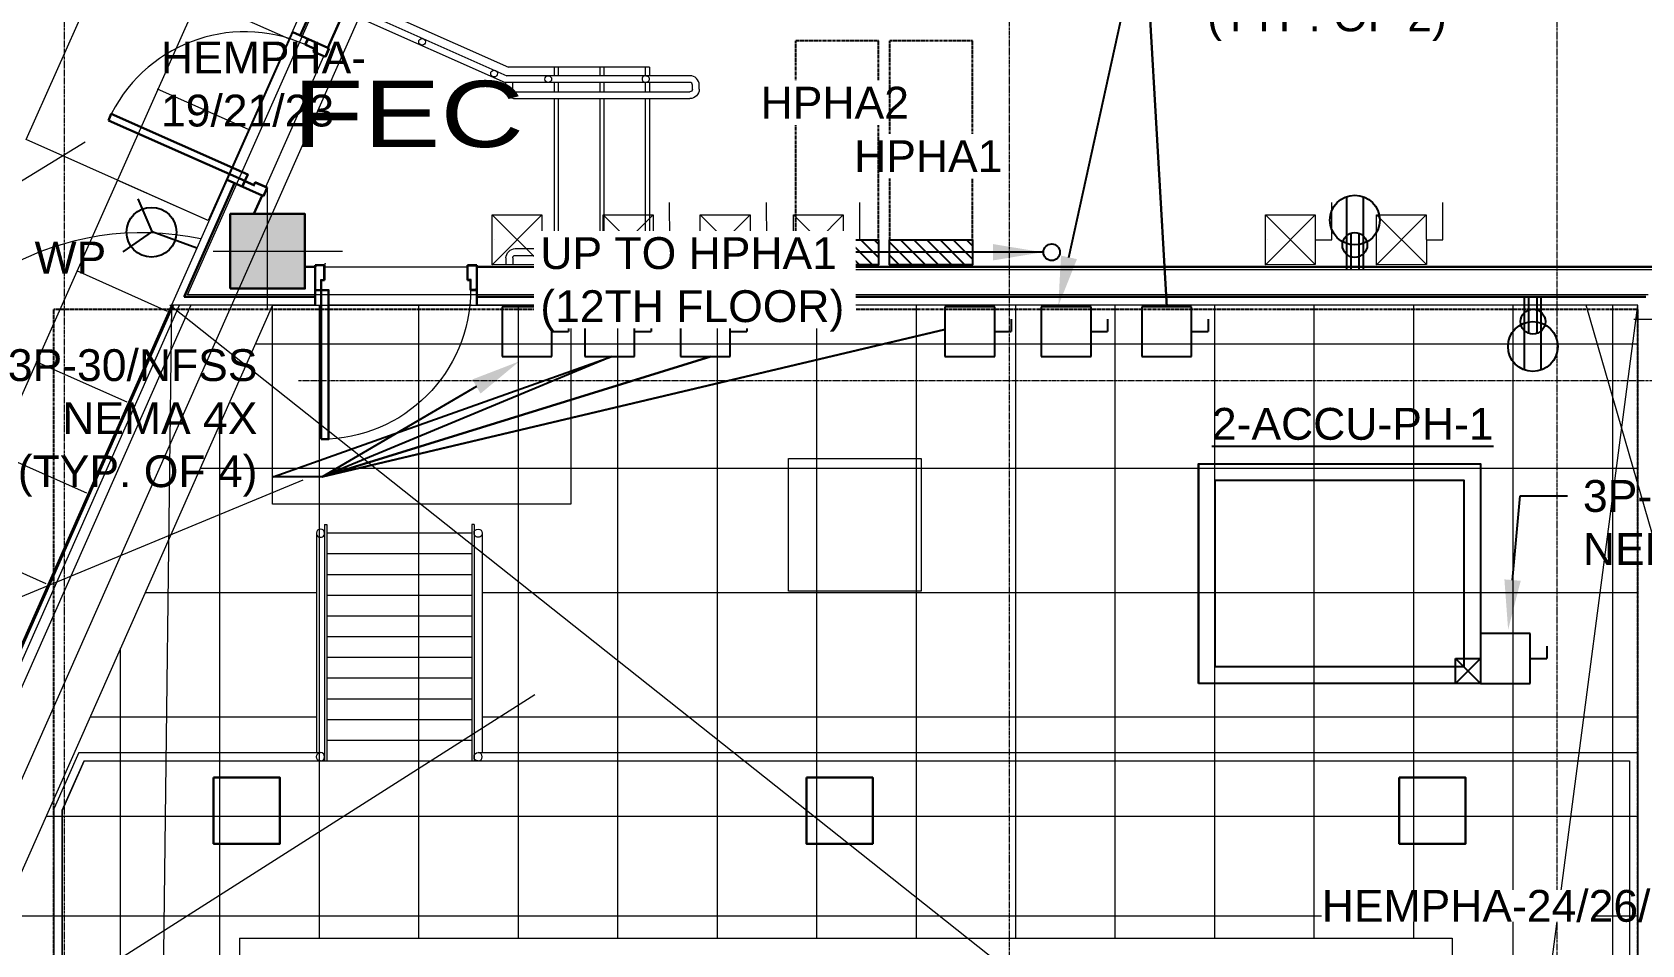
# Model space of a CAD drawing. Header units: inches. Extents: x -40190 to 0, y -3216 to 2257.
# Drawn here: x -23948.7 to -23560.4, y 531 to 751.2 of the extents above; entities that cross this region are included whole.
import ezdxf
from ezdxf import colors
from ezdxf.entities.mleader import LeaderData, LeaderLine
from ezdxf.enums import TextEntityAlignment as Align
from ezdxf.math import Vec2, Vec3

# ---------------------------------------------------------------- set-up
doc = ezdxf.new("R2010")
doc.units = ezdxf.units.IN
doc.header["$LTSCALE"] = 0.5
doc.header["$MEASUREMENT"] = 0
for name, pattern in [('A113$0$CENTER', [2, 1.25, -0.25, 0.25, -0.25]), ('DASHED2', [0.375, 0.25, -0.125]), ('HIDDEN', [0.375, 0.25, -0.125]), ('HIDDEN2', [0.1875, 0.125, -0.0625])]:
    doc.linetypes.add(name, pattern=pattern)
for name, color, linetype in [('A113$0$A roof pave', 8, 'Continuous'), ('A113$0$A-ANNO-PATT-13-14', 8, 'Continuous'), ('A113$0$A-ANNO-TEXT', 8, 'Continuous'), ('A113$0$A-COLS-COL13X', 8, 'Continuous'), ('A113$0$A-COLS-COLS13-14', 8, 'Continuous'), ('A113$0$A-DOOR', 8, 'Continuous'), ('A113$0$A-DOOR-FRAM', 8, 'Continuous'), ('A113$0$A-FLOOR-THRSHD', 8, 'Continuous'), ('A113$0$A-FLOR-CATWALK', 8, 'Continuous'), ('A113$0$A-FLOR-CURB', 8, 'Continuous'), ('A113$0$A-FLOR-HRAL', 8, 'Continuous'), ('A113$0$A-FLOR-STRS', 8, 'Continuous'), ('A113$0$A-GRID-GRD13-14', 8, 'Continuous'), ('A113$0$A-GRID-GRDP0-15', 8, 'Continuous'), ('A113$0$A-WALL-FULL-EXTR', 8, 'Continuous'), ('A113$0$A-WALL-FULL-INTR', 8, 'Continuous'), ('A113$0$bp113 - A-ROOF-CRTS', 8, 'Continuous'), ('A113$0$E-PANEL', 8, 'Continuous'), ('A113$0$Level 21', 8, 'Continuous'), ('A113$0$Level 32', 8, 'Continuous'), ('A113$0$M-CONC-PAD', 8, 'Continuous'), ('A113$0$S-BEAM-BELOW', 8, 'Continuous'), ('E-Anno-Keyn', 72, 'Continuous'), ('E-Anno-Note', 6, 'Continuous'), ('E-CNDT', 30, 'Continuous'), ('E-POWR-CLRN', 1, 'DASHED2'), ('E-Powr-Devc', 233, 'Continuous'), ('E-Powr-Devc @ 48', 233, 'Continuous'), ('E-Powr-Devc @ 96', 233, 'Continuous'), ('E-Powr-Eqpm', 234, 'Continuous'), ('E-POWR-Panl', 233, 'Continuous'), ('EPOWER', 7, 'Continuous'), ('G-Anno', 6, 'Continuous'), ('G-TEXT', 6, 'Continuous'), ('M-HVAC-clrn', 1, 'HIDDEN2'), ('M-HVAC-Eqpm-AHU', 94, 'Continuous'), ('M-HVAC-pad', 1, 'Continuous'), ('XREF', 7, 'Continuous')]:
    doc.layers.add(name, color=color, linetype=linetype)
doc.styles.add('A113$0$style-Arial', font='arial.ttf')
doc.styles.add('M08', font='arial.ttf', dxfattribs={"height": 7.68})
doc.styles.add('MAMEP ANNO', font='arial.ttf', dxfattribs={"height": 0.101562})
doc.styles.get("Standard").update_dxf_attribs({"font": 'simplex.shx'})
doc.dimstyles.get("Standard").update_dxf_attribs({"dimtxt": 0.18, "dimasz": 0.125, "dimexe": 0.18, "dimexo": 0.0625, "dimgap": 0.09, "dimtad": 0, "dimtih": 1, "dimtoh": 1, "dimdec": 4, "dimzin": 0, "dimdsep": 46, "dimtxsty": 'Standard', "dimcen": 0.09, "dimadec": 0, "dimazin": 0, "dimtfac": 1, "dimtdec": 4, "dimtofl": 0, "dimtmove": 0, "dimatfit": 3, "dimfxl": 1, "dimtolj": 1, "dimtzin": 0, "dimarcsym": 0})

# ---------------------------------------------------------------- blocks, each defined once
blk = doc.blocks.new('277panel')
at = {"layer": 'E-POWR-Panl', "linetype": 'Continuous', "lineweight": -3}
h = blk.add_hatch(dxfattribs=at)
h.set_pattern_fill('ANSI31', color=233, scale=18, angle=90, style=0)
h.set_pattern_definition([(135, (-1902.8928, -2966.1018), (-1.5909903, -1.5909903), [])])
h.paths.add_polyline_path([(6, -8), (6, 12), (0, 12), (0, -8)])
at = {"layer": 'E-POWR-Panl', "color": 233, "linetype": 'Continuous', "lineweight": -3}
blk.add_lwpolyline([(6, -8), (6, 12), (0, 12), (0, -8)], close=True, dxfattribs=at)
blk = doc.blocks.new('PWR-SafetySwitch')
for p, q in [((0, 12), (0, 0)), ((12, 12), (0, 12)), ((12, 0), (12, 12)), ((16, 9), (16, 6)), ((12, 6), (16, 6)), ((0, 0), (12, 0))]:
    blk.add_line(p, q)
blk = doc.blocks.new('RESPECIAL')
at = {"layer": 'EPOWER'}
for q in [(4.48, 8.32, 18), (-11.97, 1.27, 18), (5.37, -5, 18)]:
    blk.add_line((-0.46, 1.27, 18), q, dxfattribs=at)
blk.add_circle((-0.38, 1.49, 18), 6, dxfattribs=at)
blk = doc.blocks.new('A113$0$36D478_14')
at = {"layer": 'A113$0$A-DOOR', "linetype": 'Continuous', "lineweight": 0}
blk.add_arc((-4.45, 2.91), 36, 66.0545, 156.0545, dxfattribs=at)
at = {"layer": 'A113$0$A-DOOR', "linetype": 'Continuous', "lineweight": 30}
blk.add_3dface([(-37.35, 17.52), (-36.64, 19.12), (-3.74, 4.51), (-4.45, 2.91)], dxfattribs=at)
at = {"layer": 'A113$0$A-DOOR-FRAM', "linetype": 'Continuous', "lineweight": 30}
for p, q in [((10.77, 37.18), (10.16, 35.81)), ((10.16, 35.81), (12.37, 34.83)), ((10.77, 37.18), (11.11, 37.03)), ((15.91, 34.9), (15.57, 35.05)), ((12.37, 34.83), (12.07, 34.14)), ((12.07, 34.14), (15, 32.84)), ((15, 32.84), (15.91, 34.9)), ((-5.06, 1.54), (-4.45, 2.91)), ((-5.06, 1.54), (-4.72, 1.39)), ((-4.45, 2.91), (-2.24, 1.93)), ((-2.24, 1.93), (-1.93, 2.61)), ((-1.93, 2.61), (0.99, 1.31)), ((0.99, 1.31), (0.08, -0.74)), ((0.08, -0.74), (-0.26, -0.59))]:
    blk.add_line(p, q, dxfattribs=at)
at = {"layer": 'A113$0$A-DOOR-FRAM', "linetype": 'Continuous', "lineweight": 13}
for p, q in [((10.84, 36.99), (10.36, 35.89)), ((10.36, 35.89), (12.57, 34.91)), ((10.84, 36.99), (11.05, 36.89)), ((11.11, 37.03), (11.05, 36.89)), ((15.51, 34.92), (15.57, 35.05)), ((12.57, 34.91), (12.27, 34.22)), ((12.27, 34.22), (14.92, 33.04)), ((14.92, 33.04), (15.71, 34.82)), ((15.71, 34.82), (15.51, 34.92)), ((-4.86, 1.61), (-4.38, 2.71)), ((-4.86, 1.61), (-4.66, 1.52)), ((-4.72, 1.39), (-4.66, 1.52)), ((-4.38, 2.71), (-2.16, 1.73)), ((-2.16, 1.73), (-1.86, 2.42)), ((-1.86, 2.42), (0.8, 1.24)), ((0.8, 1.24), (0, -0.55)), ((-0.2, -0.46), (-0.26, -0.59)), ((0, -0.55), (-0.2, -0.46))]:
    blk.add_line(p, q, dxfattribs=at)
blk = doc.blocks.new('*U583')
at = {"layer": 'A113$0$E-PANEL', "linetype": 'Continuous', "lineweight": 13, "flags": 128}
for points in [[(-8.01, 4.48), (3.99, 4.51)], [(-7.98, -7.52), (-8.01, 4.48)], [(3.99, 4.51), (4.02, -7.49)], [(-7.49, -1.52), (-7.49, -1.52)], [(4.02, -7.49), (-7.98, -7.52)]]:
    blk.add_lwpolyline(points, dxfattribs=at)
at = {"layer": 'A113$0$E-PANEL', "linetype": 'Continuous', "lineweight": 0, "flags": 128}
for points in [[(-8.01, 4.48), (4.02, -7.49)], [(-7.98, -7.52), (3.99, 4.51)], [(8.01, -1.48), (7.98, 7.52)], [(4.01, -1.49), (8.01, -1.48)]]:
    blk.add_lwpolyline(points, dxfattribs=at)
blk = doc.blocks.new('A113$0$36D478_23')
at = {"layer": 'A113$0$A-DOOR', "linetype": 'Continuous', "lineweight": 0, "extrusion": (0, 0, -1)}
blk.add_arc((-0.85, -5.63), 36, 180, 270, dxfattribs=at)
at = {"layer": 'A113$0$A-DOOR', "linetype": 'Continuous', "lineweight": 30}
blk.add_3dface([(0.85, -41.63), (2.6, -41.63), (2.6, -5.63), (0.85, -5.63)], dxfattribs=at)
at = {"layer": 'A113$0$A-DOOR-FRAM', "linetype": 'Continuous', "lineweight": 30}
for p, q in [((1.6, 0.37), (-0.65, 0.37)), ((-0.65, 0.37), (-0.65, 0)), ((1.6, -3.2), (1.6, 0.37)), ((36.1, 0.37), (38.35, 0.37)), ((36.1, -3.2), (36.1, 0.37)), ((38.35, 0.37), (38.35, 0)), ((0.85, -5.63), (0.85, -3.2)), ((0.85, -3.2), (1.6, -3.2)), ((36.85, -3.2), (36.1, -3.2)), ((36.85, -5.63), (36.85, -3.2)), ((-0.65, -5.63), (-0.65, -5.25)), ((-0.65, -5.63), (0.85, -5.63)), ((38.35, -5.63), (36.85, -5.63)), ((38.35, -5.63), (38.35, -5.25))]:
    blk.add_line(p, q, dxfattribs=at)
at = {"layer": 'A113$0$A-DOOR-FRAM', "linetype": 'Continuous', "lineweight": 13}
for p, q in [((1.45, 0.22), (-0.5, 0.22)), ((-0.5, 0.22), (-0.5, 0)), ((1.45, -3.05), (1.45, 0.22)), ((36.25, -3.05), (36.25, 0.22)), ((36.25, 0.22), (38.2, 0.22)), ((38.2, 0.22), (38.2, 0)), ((-0.5, 0), (-0.65, 0)), ((0.7, -5.48), (0.7, -3.05)), ((0.7, -3.05), (1.45, -3.05)), ((37, -3.05), (36.25, -3.05)), ((37, -5.48), (37, -3.05)), ((38.2, 0), (38.35, 0)), ((-0.65, -5.25), (-0.5, -5.25)), ((-0.5, -5.48), (-0.5, -5.25)), ((-0.5, -5.48), (0.7, -5.48)), ((38.2, -5.48), (37, -5.48)), ((38.35, -5.25), (38.2, -5.25)), ((38.2, -5.48), (38.2, -5.25))]:
    blk.add_line(p, q, dxfattribs=at)
blk = doc.blocks.new('A113')
at = {"layer": 'A113$0$A roof pave', "lineweight": 13}
blk.add_line((-24123.2279, 276.9171, -2660.425), (-23762.4541, 1088.2712, -2660.425), dxfattribs=at)
at = {"layer": 'A113$0$A roof pave', "lineweight": 0}
for p, q in [((-23886.8345, 749.6434, -2660.425), (-23908.7624, 759.3987, -2660.425)), ((-23896.5898, 727.7155, -2660.425), (-23918.5177, 737.4708, -2660.425)), ((-23906.3451, 705.7876, -2660.425), (-23928.273, 715.5429, -2660.425)), ((-23916.1004, 683.8596, -2660.425), (-23938.0284, 693.615, -2660.425)), ((-23879.4983, 532.6259, -2660.425), (-23879.4983, 685.3759, -2660.425)), ((-23855.4983, 532.6259, -2660.425), (-23855.4983, 685.3759, -2660.425)), ((-23831.4983, 532.6259, -2660.425), (-23831.4983, 685.3759, -2660.425)), ((-23807.4983, 532.6259, -2660.425), (-23807.4983, 685.3759, -2660.425)), ((-23783.4983, 532.6259, -2660.425), (-23783.4983, 685.3759, -2660.425)), ((-23759.4983, 532.6259, -2660.425), (-23759.4983, 685.3759, -2660.425)), ((-23735.4983, 532.6259, -2660.425), (-23735.4983, 685.3759, -2660.425)), ((-23711.4983, 532.6259, -2660.425), (-23711.4983, 685.3759, -2660.425)), ((-23687.4983, 532.6259, -2660.425), (-23687.4983, 685.3759, -2660.425)), ((-23663.4983, 532.6259, -2660.425), (-23663.4983, 685.3759, -2660.425)), ((-23639.4983, 532.6259, -2660.425), (-23639.4983, 685.3759, -2660.425)), ((-23615.4983, 532.6259, -2660.425), (-23615.4983, 685.3759, -2660.425)), ((-23591.4983, 411.5235, -2660.425), (-23591.4983, 685.3759, -2660.425)), ((-23567.4983, 435.5451, -2660.425), (-23567.4983, 685.3759, -2660.425)), ((-23561.4983, 675.9412, -2660.425), (-23895.0184, 675.9412, -2660.425)), ((-23925.8558, 661.9317, -2660.425), (-23947.7837, 671.687, -2660.425)), ((-23903.4983, 225.9291, -2660.425), (-23903.4983, 656.7895, -2660.425)), ((-23935.6111, 640.0038, -2660.425), (-23957.539, 649.7591, -2660.425)), ((-23561.4983, 645.9412, -2660.425), (-23908.3017, 645.9412, -2660.425)), ((-23945.3664, 618.0759, -2660.425), (-23967.2943, 627.8312, -2660.425)), ((-23880.2271, 615.9412, -2660.425), (-23921.585, 615.9412, -2660.425)), ((-23561.4983, 615.9412, -2660.425), (-23840.1968, 615.9412, -2660.425)), ((-23927.4983, 225.9412, -2660.425), (-23927.4983, 602.5861, -2660.425)), ((-23880.2271, 585.9412, -2660.425), (-23934.8683, 585.9412, -2660.425)), ((-23561.4983, 585.9412, -2660.425), (-23840.1968, 585.9412, -2660.425)), ((-23561.4983, 561.9412, -2660.425), (-23945.4949, 561.9412, -2660.425)), ((-23561.4983, 537.9412, -2660.425), (-23956.1215, 537.9412, -2660.425))]:
    blk.add_line(p, q, dxfattribs=at)
at = {"layer": 'A113$0$A-ANNO-PATT-13-14', "lineweight": 0, "extrusion": (0, 0, -1)}
blk.add_solid([(23882.9936, 689.3759, 4909.5523), (23882.9936, 707.3759, 4909.5523), (23900.9936, 689.3759, 4909.5523), (23900.9936, 707.3759, 4909.5523)], dxfattribs=at)
at = {"layer": 'A113$0$A-ANNO-TEXT', "lineweight": 0}
for p, q in [((-23472.126, 333.3054), (-23915.5358, 685.3759)), ((-24455.8634, 405.8801), (-23883.392, 643.2295))]:
    blk.add_line(p, q, dxfattribs=at)
at = {"layer": 'A113$0$A-ANNO-TEXT', "lineweight": 0, "flags": 128}
for points in [[(-24773.8061, 405.8801), (-24455.8634, 405.8801), (-23936.0045, 724.7717)], [(-23382.2521, 333.3054), (-23472.126, 333.3054), (-23573.9437, 685.3759)], [(-24120.63, 429.6696), (-24081.6975, 429.6696), (-23827.5545, 591.4178)]]:
    blk.add_lwpolyline(points, dxfattribs=at)
at = {"layer": 'A113$0$A-ANNO-TEXT', "lineweight": 0, "extrusion": (0, 0, -1)}
blk.add_ellipse((-23922.2517, 635.3269), major_axis=(42.9116, 52.23), ratio=0.99985657, start_param=4.37556691, end_param=5.80617284, dxfattribs=at)
at = {"layer": 'A113$0$A-COLS-COL13X', "lineweight": 30}
for points in [[(-23904.9983, 571.3759, -4909.5523), (-23888.9983, 571.3759, -4909.5523), (-23888.9983, 555.3759, -4909.5523), (-23904.9983, 555.3759, -4909.5523)], [(-23761.9984, 571.3759, -4909.5523), (-23745.9984, 571.3759, -4909.5523), (-23745.9984, 555.3759, -4909.5523), (-23761.9984, 555.3759, -4909.5523)], [(-23618.9985, 571.3759, -4909.5523), (-23602.9985, 571.3759, -4909.5523), (-23602.9985, 555.3759, -4909.5523), (-23618.9985, 555.3759, -4909.5523)]]:
    blk.add_3dface(points, dxfattribs=at)
at = {"layer": 'A113$0$A-COLS-COLS13-14', "lineweight": 0}
for p, q in [((-23891.9936, 684.4256, -4909.5523), (-23891.9936, 713.7841, -4909.5523)), ((-23905.1049, 698.3759, -4909.5523), (-23873.9542, 698.3759, -4909.5523)), ((-23562.4487, 682.0009, -4909.5523), (-23531.298, 682.0009, -4909.5523))]:
    blk.add_line(p, q, dxfattribs=at)
at = {"layer": 'A113$0$A-COLS-COLS13-14', "lineweight": 30}
blk.add_3dface([(-23900.9936, 689.3759, -4909.5523), (-23900.9936, 707.3759, -4909.5523), (-23882.9936, 707.3759, -4909.5523), (-23882.9936, 689.3759, -4909.5523)], dxfattribs=at)
at = {"layer": 'A113$0$A-FLOOR-THRSHD', "lineweight": 0}
for p, q in [((-23885.9201, 751.2354, 1992.7541), (-23901.7558, 715.5766, 1992.7541)), ((-23892.395, 713.8813, 1992.7541), (-23878.393, 745.4111, 1992.7541)), ((-23878.278, 694.6259, 1992.7541), (-23843.779, 694.6259, 1992.7541)), ((-23842.8279, 685.3761, 1992.7541), (-23877.3269, 685.3761, 1992.7541))]:
    blk.add_line(p, q, dxfattribs=at)
blk.add_point((-23878.077, 695.3283, 1992.7541), dxfattribs=at)
at = {"layer": 'A113$0$A-FLOOR-THRSHD', "lineweight": 13}
for points in [[(-23950.2009, 725.2982, 1992.7541), (-23920.935, 791.082, 1992.7541), (-23877.0791, 771.5713, 1992.7541), (-23906.3451, 705.7876, 1992.7541)], [(-23890.8166, 685.3759, 1992.7541), (-23818.8166, 685.3759, 1992.7541), (-23818.8166, 637.3759, 1992.7541), (-23890.8166, 637.3759, 1992.7541)]]:
    blk.add_3dface(points, dxfattribs=at)
at = {"layer": 'A113$0$A-FLOR-CATWALK', "lineweight": 13}
for p, q in [((-23880.2271, 630.3429, 1992.7541), (-23880.2271, 577.3759, 1992.7541)), ((-23878.2271, 632.4003, 1992.7541), (-23878.2271, 575.4003, 1992.7541)), ((-23878.226, 632.4003, 1992.7541), (-23877.726, 632.4003, 1992.7541)), ((-23877.7271, 632.4003, 1992.7541), (-23877.7271, 575.4003, 1992.7541)), ((-23877.7229, 630.4003, 1992.7541), (-23842.6988, 630.3976, 1992.7541)), ((-23842.6968, 632.4003, 1992.7541), (-23842.6968, 575.4003, 1992.7541)), ((-23842.1964, 632.4003, 1992.7541), (-23842.6964, 632.4003, 1992.7541)), ((-23842.1968, 632.4003, 1992.7541), (-23842.1968, 575.4003, 1992.7541)), ((-23840.1968, 630.3429, 1992.7541), (-23840.1968, 577.3759, 1992.7541)), ((-23877.7233, 625.4003, 1992.7541), (-23842.6991, 625.3976, 1992.7541)), ((-23877.7236, 620.4003, 1992.7541), (-23842.6995, 620.3976, 1992.7541)), ((-23877.724, 615.4003, 1992.7541), (-23842.6999, 615.3976, 1992.7541)), ((-23877.7244, 610.4003, 1992.7541), (-23842.7003, 610.3976, 1992.7541)), ((-23877.7248, 605.4003, 1992.7541), (-23842.7007, 605.3976, 1992.7541)), ((-23877.7252, 600.4003, 1992.7541), (-23842.7011, 600.3976, 1992.7541)), ((-23877.7256, 595.4003, 1992.7541), (-23842.7015, 595.3976, 1992.7541)), ((-23877.726, 590.4003, 1992.7541), (-23842.7019, 590.3976, 1992.7541)), ((-23877.7264, 585.4003, 1992.7541), (-23842.7022, 585.3976, 1992.7541)), ((-23877.7267, 580.4003, 1992.7541), (-23842.7026, 580.3976, 1992.7541)), ((-23937.5507, 577.3759, 1992.7541), (-23943.4983, 563.9456, 1992.7541)), ((-23936.2363, 575.4048, 1992.7541), (-23941.4888, 563.5441, 1992.7541)), ((-23877.7271, 575.4003, 1992.7541), (-23842.703, 575.3976, 1992.7541))]:
    blk.add_line(p, q, dxfattribs=at)
at = {"layer": 'A113$0$A-FLOR-CATWALK', "lineweight": 13, "elevation": 1992.7541, "flags": 128}
for points in [[(-23841.203, 577.3759), (-23561.4983, 577.3759), (-23561.4983, 227.9), (-23943.4983, 227.9), (-23943.4983, 563.9456)], [(-23936.2363, 575.4048), (-23842.203, 575.3975), (-23563.4983, 575.3759), (-23563.4983, 229.9), (-23941.4983, 229.9), (-23941.4888, 563.5441)], [(-23937.5507, 577.3759), (-23879.2271, 577.3759)]]:
    blk.add_lwpolyline(points, dxfattribs=at)
at = {"layer": 'A113$0$A-FLOR-CATWALK', "lineweight": 13}
for centre, start, end in [((-23879.226, 630.3428, 1992.7541), 0, 179.991119), ((-23879.2271, 576.3759, 1992.7541), 270, 90)]:
    blk.add_arc(centre, 1, start, end, dxfattribs=at)
at = {"layer": 'A113$0$A-FLOR-CATWALK', "lineweight": 0}
for centre, start, end in [((-23879.226, 630.3428, 1992.7541), 179.991119, 0), ((-23841.1968, 576.3759, 1992.7541), 270, 90)]:
    blk.add_arc(centre, 1, start, end, dxfattribs=at)
at = {"layer": 'A113$0$A-FLOR-CATWALK', "lineweight": 13, "extrusion": (0, 0, -1)}
for centre, start, end in [((23841.1964, 630.3428, -1992.7541), 0, 179.991119), ((23841.1968, 576.3759, -1992.7541), 270, 90)]:
    blk.add_arc(centre, 1, start, end, dxfattribs=at)
at = {"layer": 'A113$0$A-FLOR-CATWALK', "lineweight": 0, "extrusion": (0, 0, -1)}
for centre, start, end in [((23841.1964, 630.3428, -1992.7541), 179.991119, 0), ((23879.2271, 576.3759, -1992.7541), 270, 90)]:
    blk.add_arc(centre, 1, start, end, dxfattribs=at)
at = {"layer": 'A113$0$A-FLOR-CURB', "lineweight": 0}
for p, q in [((-23911.3348, 687.8759, 1992.7541), (-23798.8075, 941.149, 1992.7541)), ((-23552.9983, 693.8759, 1992.7541), (-23822.8823, 693.8759, 1992.7541)), ((-23558.9983, 687.8759, 1992.7541), (-23911.3348, 687.8759, 1992.7541))]:
    blk.add_line(p, q, dxfattribs=at)
at = {"layer": 'A113$0$A-FLOR-HRAL', "lineweight": 13}
for p, q in [((-23871.2447, 755.3673, 1992.7541), (-23834.6467, 739.1071, 1992.7541)), ((-23870.4491, 756.792, 1992.7541), (-23834.3019, 740.7321, 1992.7541)), ((-23790.1197, 739.107, 1992.7541), (-23834.6467, 739.1071, 1992.7541)), ((-23834.4884, 737.4741, 1992.7541), (-23834.4884, 739.107, 1992.7541)), ((-23790.1197, 740.732, 1992.7541), (-23834.3019, 740.7321, 1992.7541)), ((-23832.8634, 737.4741, 1992.7541), (-23832.8634, 739.107, 1992.7541)), ((-23789.4947, 737.4741, 1992.7541), (-23789.4947, 738.4822, 1992.7541)), ((-23787.8697, 737.4741, 1992.7541), (-23787.8697, 738.482, 1992.7541)), ((-23832.2384, 736.8491, 1992.7541), (-23790.1197, 736.8491, 1992.7541)), ((-23832.2384, 735.2241, 1992.7541), (-23790.1197, 735.2241, 1992.7541)), ((-23832.2384, 699.0009, 1992.7541), (-23790.1197, 699.0009, 1992.7541)), ((-23834.4884, 696.7509, 1992.7541), (-23834.4884, 695.1181, 1992.7541)), ((-23832.8634, 696.7509, 1992.7541), (-23832.8634, 695.1181, 1992.7541)), ((-23832.2384, 697.3759, 1992.7541), (-23790.1197, 697.3759, 1992.7541)), ((-23789.4947, 696.7509, 1992.7541), (-23789.4947, 695.1259, 1992.7541)), ((-23787.8697, 696.7509, 1992.7541), (-23787.8697, 695.1259, 1992.7541))]:
    blk.add_line(p, q, dxfattribs=at)
for centre in [(-23854.7253, 748.9147, 1992.7541), (-23837.3511, 741.2478, 1992.7541), (-23824.2815, 739.9197, 1992.7541)]:
    blk.add_circle(centre, 0.8146, dxfattribs=at)
at = {"layer": 'A113$0$A-FLOR-HRAL', "lineweight": 13, "extrusion": (0, 0, -1)}
for centre, radius, start, end in [((23800.7209, 739.9203, -1992.7541), 0.8146, 85.781464, 269.104329), ((23790.1197, 737.4741, -1992.7541), 0.625, 179.999997, 269.999999), ((23790.1197, 737.4741, -1992.7541), 2.25, 179.999997, 269.999999), ((23832.2384, 696.7509, -1992.7541), 2.25, 359.999997, 89.999999), ((23832.2384, 696.7509, -1992.7541), 0.625, 359.999997, 89.999999)]:
    blk.add_arc(centre, radius, start, end, dxfattribs=at)
at = {"layer": 'A113$0$A-FLOR-HRAL', "lineweight": 13}
for centre, radius, start, end in [((-23790.1197, 738.482, 1992.7541), 2.25, 359.999997, 89.999999), ((-23790.1197, 738.482, 1992.7541), 0.625, 359.999997, 89.999999), ((-23832.2384, 737.4741, 1992.7541), 2.25, 179.999997, 269.999999), ((-23832.2384, 737.4741, 1992.7541), 0.625, 179.999997, 269.999999), ((-23790.1197, 696.7509, 1992.7541), 2.25, 359.999997, 89.999999), ((-23790.1197, 696.7509, 1992.7541), 0.625, 359.999997, 89.999999)]:
    blk.add_arc(centre, radius, start, end, dxfattribs=at)
at = {"layer": 'A113$0$A-FLOR-STRS', "lineweight": 13}
for p, q in [((-23872.006, 759.7748, 1992.7541), (-23833.8714, 742.8319, 1992.7541)), ((-23799.8798, 742.8319, 1992.7541), (-23833.8714, 742.8319, 1992.7541)), ((-23822.8798, 742.832, 1992.7541), (-23822.8799, 740.7315, 1992.7541)), ((-23821.8798, 742.8319, 1992.7541), (-23821.8799, 740.7328, 1992.7541)), ((-23811.8798, 742.832, 1992.7541), (-23811.8799, 740.7321, 1992.7541)), ((-23810.8798, 742.8319, 1992.7541), (-23810.8799, 740.7321, 1992.7541)), ((-23800.8798, 742.8319, 1992.7541), (-23800.8799, 740.7327, 1992.7541)), ((-23799.8798, 742.8319, 1992.7541), (-23799.8799, 740.7327, 1992.7541)), ((-23822.88, 739.1071, 1992.7541), (-23822.8802, 736.8491, 1992.7541)), ((-23821.88, 739.1071, 1992.7541), (-23821.8802, 736.8491, 1992.7541)), ((-23811.88, 739.107, 1992.7541), (-23811.8802, 736.8491, 1992.7541)), ((-23810.88, 739.107, 1992.7541), (-23810.8802, 736.8491, 1992.7541)), ((-23800.88, 739.107, 1992.7541), (-23800.8802, 736.8491, 1992.7541)), ((-23799.88, 739.107, 1992.7541), (-23799.8802, 736.8491, 1992.7541)), ((-23822.8802, 735.2241, 1992.7541), (-23822.882, 699.0009, 1992.7541)), ((-23821.8802, 735.2241, 1992.7541), (-23821.882, 699.0009, 1992.7541)), ((-23811.8802, 735.2241, 1992.7541), (-23811.882, 699.001, 1992.7541)), ((-23810.8802, 735.2241, 1992.7541), (-23810.882, 699.0009, 1992.7541)), ((-23800.8802, 735.2241, 1992.7541), (-23800.882, 699.0009, 1992.7541)), ((-23799.8802, 735.2241, 1992.7541), (-23799.882, 699.0009, 1992.7541)), ((-23822.8821, 697.3765, 1992.7541), (-23822.8822, 695.1265, 1992.7541)), ((-23821.8821, 697.3765, 1992.7541), (-23821.8822, 695.1265, 1992.7541)), ((-23811.8821, 697.3759, 1992.7541), (-23811.8822, 695.1259, 1992.7541)), ((-23810.8821, 697.3759, 1992.7541), (-23810.8822, 695.1259, 1992.7541)), ((-23800.8821, 697.3754, 1992.7541), (-23800.8822, 695.1254, 1992.7541)), ((-23799.8821, 697.3754, 1992.7541), (-23799.8822, 695.1254, 1992.7541))]:
    blk.add_line(p, q, dxfattribs=at)
blk.add_arc((-23800.8408, 739.9203, 1992.7541), 0.8146, 85.781464, 269.104329, dxfattribs=at)
at = {"layer": 'A113$0$A-GRID-GRD13-14', "linetype": 'A113$0$CENTER', "lineweight": 0}
blk.add_line((-23713.0236, 380.7641), (-23713.0236, 2113.2362), dxfattribs=at)
at = {"layer": 'A113$0$A-GRID-GRD13-14', "lineweight": 0}
blk.add_line((-23711.258, 1113.0635, 0.001), (-24108.0806, 216.9988, 0.001), dxfattribs=at)
at = {"layer": 'A113$0$A-GRID-GRDP0-15', "linetype": 'A113$0$CENTER', "lineweight": 0}
for p, q in [((-23941.0236, 2113.2362), (-23941.0236, -676.9049)), ((-23581.0236, 2113.2362), (-23581.0236, -676.9052)), ((-23884.5631, 667.1574), (-20368.7317, 667.1574))]:
    blk.add_line(p, q, dxfattribs=at)
at = {"layer": 'A113$0$A-WALL-FULL-EXTR', "lineweight": 30}
for p, q in [((-23786.805, 969.4588, 1992.7541), (-23884.0925, 750.4236, 1992.7541)), ((-23843.5772, 823.7801, 1992.7541), (-23877.4666, 747.4807, 1992.7541)), ((-23885.9203, 751.2355, 1992.7541), (-23877.467, 747.4798, 1992.7541)), ((-23899.9343, 714.7673, 1992.7541), (-23912.1041, 687.3759, 1992.7541)), ((-23901.762, 715.5794, 1992.7541), (-23893.3088, 711.8236, 1992.7541)), ((-23893.3088, 711.8236, 1992.7541), (-23895.2849, 707.3759, 1992.7541)), ((-23880.5296, 694.6259, 1992.7541), (-23882.9936, 694.6259, 1992.7541)), ((-23880.5296, 685.3759, 1992.7541), (-23880.5296, 694.6259, 1992.7541)), ((-23552.2483, 694.6259, 1992.7541), (-23841.5276, 694.6259, 1992.7541)), ((-23880.5296, 687.3759, 1992.7541), (-23912.1041, 687.3759, 1992.7541)), ((-23559.4983, 687.3759, 1992.7541), (-23841.5271, 687.3759, 1992.7541))]:
    blk.add_line(p, q, dxfattribs=at)
at = {"layer": 'A113$0$A-WALL-FULL-EXTR', "lineweight": 13}
for p, q in [((-23901.762, 715.5794, 1992.7541), (-23915.1811, 685.3759, 1992.7541)), ((-23880.5296, 685.3759, 1992.7541), (-23915.1811, 685.3759, 1992.7541)), ((-23561.4983, 685.3759, 1992.7541), (-23841.527, 685.3759, 1992.7541)), ((-23561.4983, 203.9985, 1992.7541), (-23561.4983, 685.3759, 1992.7541))]:
    blk.add_line(p, q, dxfattribs=at)
at = {"layer": 'A113$0$A-WALL-FULL-INTR', "lineweight": 30}
blk.add_line((-23841.527, 685.3759, 1992.7541), (-23841.5276, 694.6259, 1992.7541), dxfattribs=at)
at = {"layer": 'A113$0$bp113 - A-ROOF-CRTS', "lineweight": 13}
for p, q in [((-23915.1811, 685.3759, -2660.425), (-23919.0236, 373.1574, -2660.425)), ((-23602.2472, 373.107, -2660.425), (-23561.4983, 685.3759, -2660.425))]:
    blk.add_line(p, q, dxfattribs=at)
at = {"layer": 'A113$0$E-PANEL', "lineweight": 13}
blk.add_3dface([(-23741.8744, 701.1253, 1992.7541), (-23721.8744, 701.1253, 1992.7541), (-23721.8744, 695.1253, 1992.7541), (-23741.8744, 695.1253, 1992.7541)], dxfattribs=at)
at = {"layer": 'A113$0$Level 21', "lineweight": 40}
blk.add_line((-24128.0303, 203.9988, 1992.7541), (-23914.888, 685.3759, 1992.7541), dxfattribs=at)
at = {"layer": 'A113$0$Level 21', "lineweight": 13}
blk.add_line((-24125.7257, 205.4988, 1992.7541), (-23913.2476, 685.3759, 1992.7541), dxfattribs=at)
at = {"layer": 'A113$0$Level 21', "lineweight": 0}
for p, q in [((-23910.5026, 685.3759, 1992.7541), (-24121.9093, 207.9988, 1992.7541)), ((-23890.8166, 685.3759, 1992.7541), (-24094.2519, 225.9988, 1992.7541))]:
    blk.add_line(p, q, dxfattribs=at)
at = {"layer": 'A113$0$Level 32', "lineweight": 13, "elevation": -2660.425, "flags": 128}
blk.add_lwpolyline([(-23941.4983, 563.5226), (-23936.2363, 575.4048), (-23563.4983, 575.3759), (-23563.4983, 224.8759), (-23941.4983, 224.8759), (-23941.4983, 563.5226)], close=True, dxfattribs=at)
at = {"layer": 'A113$0$M-CONC-PAD', "lineweight": 0}
for points in [[(-23766.3131, 648.3738, 1992.7541), (-23734.3131, 648.3738, 1992.7541), (-23734.3131, 616.3738, 1992.7541), (-23766.3131, 616.3738, 1992.7541)], [(-23599.3677, 647.101, 1992.7541), (-23667.3677, 647.101, 1992.7541), (-23667.3677, 594.101, 1992.7541), (-23599.3677, 594.101, 1992.7541)]]:
    blk.add_3dface(points, dxfattribs=at)
at = {"layer": 'A113$0$S-BEAM-BELOW', "lineweight": 13}
for p, q in [((-23898.7483, 532.6259, 1992.7541), (-23606.2483, 532.6259, 1992.7541)), ((-23898.7483, 532.6259, 1992.7541), (-23898.7483, 267.6259, 1992.7541)), ((-23606.2483, 532.6259, 1992.7541), (-23606.2483, 267.6259, 1992.7541))]:
    blk.add_line(p, q, dxfattribs=at)
at = {"layer": 'A113$0$A-DOOR', "lineweight": 0}
for name, p in [('A113$0$36D478_14', (-23893.0456, 712.4159, 1992.7541)), ('A113$0$36D478_23', (-23879.8815, 694.6261, 1992.7541))]:
    blk.add_blockref(name, p, dxfattribs=at)
at = {"layer": 'A113$0$E-PANEL', "lineweight": 13}
for p in [(-23829.8109, 702.64, 1992.7541), (-23803.0022, 702.64, 1992.7541), (-23779.5925, 702.64, 1992.7541), (-23757.1075, 702.64, 1992.7541), (-23643.2927, 702.64, 1992.7541), (-23616.484, 702.64, 1992.7541)]:
    blk.add_blockref('*U583', p, dxfattribs=at)
at = {"layer": 'A113$0$A-ANNO-TEXT', "lineweight": 13, "style": 'A113$0$style-Arial', "width": 1.246875}
blk.add_text('FEC', height=16, dxfattribs=at).set_placement((-23885.9025, 739.504), align=Align.TOP_LEFT)
blk = doc.blocks.new('(2) 3648C')
at = {"layer": 'M-HVAC-clrn', "linetype": 'HIDDEN', "elevation": 0}
blk.add_lwpolyline([(-16579.23, -5747.72), (-17149.73, -5747.72), (-17149.73, -5365.72), (-16579.23, -5365.72)], close=True, dxfattribs=at)
blk = doc.blocks.new('PWR-Starter')
at = {"color": 0, "linetype": 'ByBlock'}
for p, q in [((0, 0), (6, 6)), ((0, 6), (6, 0))]:
    blk.add_line(p, q, dxfattribs=at)
blk.add_lwpolyline([(0, 6), (6, 6), (6, 0), (0, 0)], close=True, dxfattribs=at)
blk = doc.blocks.new('MLD-KeyNote')
at = {"color": 0, "linetype": 'Continuous', "transparency": 16777216}
blk.add_lwpolyline([(-0.09375, -0.09375), (0.09375, -0.09375), (0.09375, 0.09375), (-0.09375, 0.09375)], close=True, dxfattribs=at)
at = {"color": 0, "linetype": 'ByBlock', "transparency": 16777216, "style": 'MAMEP ANNO'}
blk.add_attdef('ID', text='', height=0.10156, dxfattribs=at).set_placement((0, 0), align=Align.MIDDLE_CENTER)
blk = doc.blocks.new('PWR-RecepDuplex-Anno')
at = {"color": 0, "linetype": 'ByBlock'}
for p, q in [((-0.0208, 0.1839), (-0.0208, 0)), ((0.0208, 0.1839), (0.0208, 0))]:
    blk.add_line(p, q, dxfattribs=at)
blk.add_circle((0, 0.125), 0.0625, dxfattribs=at)
at = {"color": 6, "style": 'MAMEP ANNO'}
blk.add_attdef('NOTES', (0.0932, 0.1875), '', height=0.0781, dxfattribs=at)
blk = doc.blocks.new('*U1298')
at = {"layer": 'E-Powr-Devc @ 48', "xscale": 48, "yscale": 48, "zscale": 48, "rotation": 180}
blk.add_blockref('PWR-RecepDuplex-Anno', (-23586.69, 687.38), dxfattribs=at)
at = {"layer": 'E-Powr-Devc @ 96', "xscale": 96, "yscale": 96, "zscale": 96, "rotation": 180}
blk.add_blockref('PWR-RecepDuplex-Anno', (-23586.69, 687.38), dxfattribs=at)
blk = doc.blocks.new('*U1299')
at = {"layer": 'E-Powr-Devc @ 48', "xscale": 48, "yscale": 48, "zscale": 48}
blk.add_blockref('PWR-RecepDuplex-Anno', (-23629.65, 693.89), dxfattribs=at)
at = {"layer": 'E-Powr-Devc @ 96', "xscale": 96, "yscale": 96, "zscale": 96}
blk.add_blockref('PWR-RecepDuplex-Anno', (-23629.65, 693.89), dxfattribs=at)

msp = doc.modelspace()

# ---------------------------------------------------------------- linework, layer by layer
at = {"layer": 'E-CNDT'}
msp.add_circle((-23702.77, 698.13), 2, dxfattribs=at)
at = {"layer": 'E-POWR-CLRN'}
msp.add_lwpolyline([(-23721.87, 701.13), (-23721.87, 749.13), (-23741.87, 749.13), (-23741.87, 701.13)], dxfattribs=at)
at = {"layer": 'M-HVAC-clrn', "linetype": 'HIDDEN', "elevation": 0}
msp.add_lwpolyline([(-23561.46, 684.41), (-23561.46, 113.91), (-23943.46, 113.91), (-23943.46, 684.41)], close=True, dxfattribs=at)
at = {"layer": 'M-HVAC-Eqpm-AHU'}
msp.add_lwpolyline([(-23663.37, 598.1), (-23663.37, 643.1), (-23603.37, 643.1), (-23603.37, 598.1)], close=True, dxfattribs=at)
at = {"layer": 'M-HVAC-pad'}
msp.add_lwpolyline([(-23667.37, 594.1), (-23667.37, 647.1), (-23599.37, 647.1), (-23599.37, 594.1)], close=True, dxfattribs=at)

# ---------------------------------------------------------------- block references
at = {"rotation": 159.9844124998755}
msp.add_blockref('RESPECIAL', (-23919.76, 704.49, -18), dxfattribs=at)
at = {"xscale": -1, "rotation": 270}
for p in [(-23756.53, 695.13), (-23756.53, 695.13), (-23733.87, 695.13), (-23733.87, 695.13)]:
    msp.add_blockref('277panel', p, dxfattribs=at)
at = {"layer": 'E-Powr-Devc'}
for name in ['*U1299', '*U1298']:
    msp.add_blockref(name, (0, 0), dxfattribs=at)
at = {"layer": 'E-Powr-Eqpm'}
for name, p in [('PWR-SafetySwitch', (-23835.36, 672.97)), ('PWR-SafetySwitch', (-23835.36, 672.97)), ('PWR-SafetySwitch', (-23815.37, 672.97)), ('PWR-SafetySwitch', (-23815.37, 672.97)), ('PWR-SafetySwitch', (-23792.32, 672.97)), ('PWR-SafetySwitch', (-23792.32, 672.97)), ('PWR-SafetySwitch', (-23728.52, 672.97)), ('PWR-SafetySwitch', (-23728.52, 672.97)), ('PWR-SafetySwitch', (-23705.27, 672.97)), ('PWR-SafetySwitch', (-23705.27, 672.97)), ('PWR-SafetySwitch', (-23681.03, 672.97)), ('PWR-SafetySwitch', (-23681.03, 672.97)), ('PWR-SafetySwitch', (-23599.37, 594.1)), ('PWR-Starter', (-23605.37, 594.1))]:
    msp.add_blockref(name, p, dxfattribs=at)
at = {"layer": 'M-HVAC-clrn', "color": 8, "linetype": 'Continuous', "lineweight": 13, "rotation": 90}
msp.add_blockref('(2) 3648C', (-29309.18, 17263.64, 0), dxfattribs=at)

# ---------------------------------------------------------------- texts
at = {"layer": 'G-Anno', "style": 'M08'}
msp.add_text('WP', height=7.68, dxfattribs=at).set_placement((-23948.11, 693))
at = {"layer": 'G-Anno', "insert": (-23917.62, 748.96), "char_height": 7.68, "attachment_point": 1, "style": 'M08'}
msp.add_mtext_dynamic_manual_height_columns('\\A1;HEMPHA-\\P19/21/23', width=66.1942, gutter_width=1, heights=[0], dxfattribs=at)
msp.add_mtext_dynamic_manual_height_columns('\\A1;HEMPHA-\\P19/21/23', width=66.1942, gutter_width=1, heights=[0], dxfattribs=at)
at = {"layer": 'G-Anno', "insert": (-23664.13, 660.56, 0), "char_height": 7.68, "width": 66.1942, "attachment_point": 1, "style": 'M08'}
msp.add_mtext('{\\L2-ACCU-PH-1}', dxfattribs=at)

# ---------------------------------------------------------------- leaders
at = {"layer": 'E-Anno-Keyn'}
ml = msp.add_multileader_block('Standard', dxfattribs=at)
ml.set_content('MLD-KeyNote', color=(89, 89, 89), scale=96)
ml.set_attribute('ID', '9', width=0)
ml.set_leader_properties(color=256, linetype='Continuous')
ml.build(insert=Vec2(0, 0))
ml.multileader.update_dxf_attribs({"has_dogleg": 0, "text_left_attachment_type": 2, "text_right_attachment_type": 2, "dogleg_length": 3.84, "arrow_head_size": 12, "scale": 96})
ctx = ml.context
ctx.base_point, ctx.scale, ctx.char_height, ctx.arrow_head_size, ctx.landing_gap_size, ctx.plane_origin = Vec3(-23381.25, 579.7), 96, 737.28, 12, 384, Vec3(-23424.87, 626.78)
ctx.left_attachment, ctx.right_attachment = 2, 2
notes = []
notes.append((ctx, [(0, (1, 1, 0), (-23750.25, 579.7), (1, 0), 369, [(0, [(-23424.87, 626.78), (-23393.74, 579.7)], 0, [])])]))
ctx.block.insert = Vec3(-23372.25, 579.7)
at = {"layer": 'E-Anno-Note'}
ml = msp.add_multileader_mtext('Standard', dxfattribs=at)
ml.set_content('3P-30/NFSS\\PNEMA 4X\\P\\pxi-3,l4,t4;(TYP.^IOF 4)', color=(89, 89, 89), style='MAMEP ANNO')
ml.set_leader_properties(color=256, linetype='Continuous')
ml.build(insert=Vec2(0, 0))
ml.multileader.update_dxf_attribs({"has_dogleg": 0, "text_right_attachment_type": 3, "dogleg_length": 3.84, "arrow_head_size": 12, "scale": 96})
ctx = ml.context
ctx.base_point, ctx.scale, ctx.char_height, ctx.arrow_head_size, ctx.landing_gap_size, ctx.plane_origin = Vec3(-23957.31, 669.76, 0.21), 96, 7.68, 12, 3.75, Vec3(-23878.94, 753.04, 0.21)
ctx.right_attachment, ctx.text_align_type = 3, 2
notes.append((ctx, [(0, (1, 1, 0), (-23521.6, 643.9, 0.21), (-1, 0), 369, [(4, [(-23831.18, 671.8, 0.21), (-23878.72, 643.9, 0.21), (-23890.6, 643.9, 0.21), (-23808.9, 672.97, 0.21), (-23878.72, 643.9, 0.21), (-23784.98, 672.97, 0.21), (-23878.72, 643.9, 0.21), (-23728.52, 679.46, 0.21), (-23878.72, 643.9, 0.21)], 0, [])])]))
ctx.mtext.insert, ctx.mtext.alignment, ctx.mtext.flow_direction = Vec3(-23894.35, 674.73, 0.21), 3, 5
ml = msp.add_multileader_mtext('Standard', dxfattribs=at)
ml.set_content('3P-30/NFSS\\PNEMA 4X\\P\\pxi-3,l4,t4;(TYP.^IOF 4)', color=(89, 89, 89), style='MAMEP ANNO')
ml.set_leader_properties(color=256, linetype='Continuous')
ml.build(insert=Vec2(0, 0))
ml.multileader.update_dxf_attribs({"has_dogleg": 0, "text_right_attachment_type": 3, "dogleg_length": 3.84, "arrow_head_size": 12, "scale": 96})
ctx = ml.context
ctx.base_point, ctx.scale, ctx.char_height, ctx.arrow_head_size, ctx.landing_gap_size, ctx.plane_origin = Vec3(-23957.31, 669.76, 0.21), 96, 7.68, 12, 3.75, Vec3(-23878.94, 753.04, 0.21)
ctx.right_attachment, ctx.text_align_type = 3, 2
notes.append((ctx, [(0, (1, 1, 0), (-23521.6, 643.9, 0.21), (-1, 0), 369, [(4, [(-23831.18, 671.8, 0.21), (-23878.72, 643.9, 0.21), (-23890.6, 643.9, 0.21), (-23808.9, 672.97, 0.21), (-23878.72, 643.9, 0.21), (-23784.98, 672.97, 0.21), (-23878.72, 643.9, 0.21), (-23728.52, 679.46, 0.21), (-23878.72, 643.9, 0.21)], 0, [])])]))
ctx.mtext.insert, ctx.mtext.alignment, ctx.mtext.flow_direction = Vec3(-23894.35, 674.73, 0.21), 3, 5
ml = msp.add_multileader_mtext('Standard', dxfattribs=at)
ml.set_content('3P-30/F25SS\\PNEMA 4X', color=(89, 89, 89), style='MAMEP ANNO')
ml.set_leader_properties(color=256, linetype='Continuous')
ml.build(insert=Vec2(0, 0))
ml.multileader.update_dxf_attribs({"has_dogleg": 0, "text_right_attachment_type": 3, "dogleg_length": 3.84, "arrow_head_size": 12, "scale": 96})
ctx = ml.context
ctx.base_point, ctx.scale, ctx.char_height, ctx.arrow_head_size, ctx.landing_gap_size, ctx.plane_origin = Vec3(-23578.37, 639.32), 96, 7.68, 12, 3.75, Vec3(-23649.24, 600.73)
ctx.right_attachment = 3
notes.append((ctx, [(0, (1, 1, 0), (-23947.37, 639.32), (1, 0), 369, [(0, [(-23592.67, 607.06), (-23589.79, 639.32)], 0, [])])]))
ctx.mtext.insert, ctx.mtext.flow_direction = Vec3(-23574.62, 643.16), 5
at = {"layer": 'G-Anno'}
msp.add_leader([(-23704.94, 698.13), (-23752.76, 698.13)], dimstyle='Standard', override={"dimscale": 96}, dxfattribs=at)
for ctx, leaders in notes:
    for number, flags, end, landing, length, lines in leaders:
        leader = LeaderData()
        leader.index, (leader.has_last_leader_line, leader.has_dogleg_vector, leader.attachment_direction) = number, flags
        leader.last_leader_point, leader.dogleg_vector, leader.dogleg_length = Vec3(end), Vec3(landing), length
        for number, points, colour, breaks in lines:
            line = LeaderLine()
            line.index, line.vertices, line.color, line.breaks = number, Vec3.list(points), colors.encode_raw_color(colour), breaks
            leader.lines.append(line)
        ctx.leaders.append(leader)

# ---------------------------------------------------------------- next in the draw order: texts
at = {"layer": 'G-TEXT', "insert": (-23750.42, 725.16), "char_height": 7.68, "width": 29.0583, "attachment_point": 1, "style": 'M08', "bg_fill": 3, "box_fill_scale": 1.2, "bg_fill_color": 256, "bg_fill_transparency": 0}
msp.add_mtext('HPHA1', dxfattribs=at)

# ---------------------------------------------------------------- next in the draw order: linework, layer by layer
at = {"layer": 'E-POWR-CLRN'}
msp.add_lwpolyline([(-23744.53, 701.13), (-23744.53, 749.13), (-23764.53, 749.13), (-23764.53, 701.13)], dxfattribs=at)

# ---------------------------------------------------------------- next in the draw order: texts
at = {"layer": 'G-TEXT', "insert": (-23772.97, 738.07), "char_height": 7.68, "width": 29.0583, "attachment_point": 1, "style": 'M08', "bg_fill": 3, "box_fill_scale": 1.2, "bg_fill_color": 256, "bg_fill_transparency": 0}
msp.add_mtext('HPHA2', dxfattribs=at)

# ---------------------------------------------------------------- next in the draw order: linework, layer by layer
at = {"layer": 'E-POWR-CLRN'}
msp.add_lwpolyline([(-23721.87, 701.13), (-23721.87, 749.13), (-23741.87, 749.13), (-23741.87, 701.13)], dxfattribs=at)

# ---------------------------------------------------------------- next in the draw order: block references
at = {"layer": 'XREF'}
msp.add_blockref('A113', (0.08, 0), dxfattribs=at)

# ---------------------------------------------------------------- next in the draw order: texts
at = {"layer": 'G-Anno', "insert": (-23637.63, 544.24), "char_height": 7.68, "width": 66.1942, "attachment_point": 1, "style": 'M08', "bg_fill": 3, "box_fill_scale": 1, "bg_fill_color": 256, "bg_fill_transparency": 0}
msp.add_mtext('HEMPHA-24/26/28', dxfattribs=at)
at = {"layer": 'G-TEXT', "insert": (-23750.42, 725.16), "char_height": 7.68, "width": 29.0583, "attachment_point": 1, "style": 'M08', "bg_fill": 3, "box_fill_scale": 1.2, "bg_fill_color": 256, "bg_fill_transparency": 0}
msp.add_mtext('HPHA1', dxfattribs=at)

# ---------------------------------------------------------------- next in the draw order: linework, layer by layer
at = {"layer": 'E-POWR-CLRN'}
msp.add_lwpolyline([(-23744.53, 701.13), (-23744.53, 749.13), (-23764.53, 749.13), (-23764.53, 701.13)], dxfattribs=at)

# ---------------------------------------------------------------- next in the draw order: leaders
at = {"layer": 'E-Anno-Note'}
ml = msp.add_multileader_mtext('Standard', dxfattribs=at)
ml.set_content('3P-100/NFSS\\P\\pq*;NEMA 4X\\P(TYP. OF 2)', color=(89, 89, 89), style='MAMEP ANNO')
ml.set_leader_properties(color=256, linetype='Continuous')
ml.build(insert=Vec2(0, 0))
ml.multileader.update_dxf_attribs({"has_dogleg": 0, "text_right_attachment_type": 3, "dogleg_length": 3.84, "arrow_head_size": 12, "scale": 96})
ctx = ml.context
ctx.base_point, ctx.scale, ctx.char_height, ctx.arrow_head_size, ctx.landing_gap_size, ctx.plane_origin = Vec3(-23669.01, 779.75), 96, 7.68, 12, 3.75, Vec3(-23755.21, 702.47)
ctx.right_attachment = 3
notes = []
notes.append((ctx, [(0, (1, 1, 0), (-24038.01, 779.75), (1, 0), 369, [(1, [(-23701.17, 685.17), (-23680.43, 779.75), (-23675, 684.97), (-23680.43, 779.75)], 0, [])])]))
ctx.mtext.insert, ctx.mtext.flow_direction = Vec3(-23665.26, 784.72), 5
for ctx, leaders in notes:
    for number, flags, end, landing, length, lines in leaders:
        leader = LeaderData()
        leader.index, (leader.has_last_leader_line, leader.has_dogleg_vector, leader.attachment_direction) = number, flags
        leader.last_leader_point, leader.dogleg_vector, leader.dogleg_length = Vec3(end), Vec3(landing), length
        for number, points, colour, breaks in lines:
            line = LeaderLine()
            line.index, line.vertices, line.color, line.breaks = number, Vec3.list(points), colors.encode_raw_color(colour), breaks
            leader.lines.append(line)
        ctx.leaders.append(leader)

# ---------------------------------------------------------------- next in the draw order: texts
at = {"layer": 'G-TEXT', "char_height": 7.68, "attachment_point": 1, "style": 'M08', "bg_fill": 3, "box_fill_scale": 1.2, "bg_fill_color": 256, "bg_fill_transparency": 0}
for s, insert, width in [('HPHA2', (-23772.97, 738.07), 29.0583), ('UP TO HPHA1\\P(12TH FLOOR)', (-23826.11, 701.76), 74.5021)]:
    msp.add_mtext(s, dxfattribs=dict(at, insert=insert, width=width))

doc.saveas('drawing.dxf')
